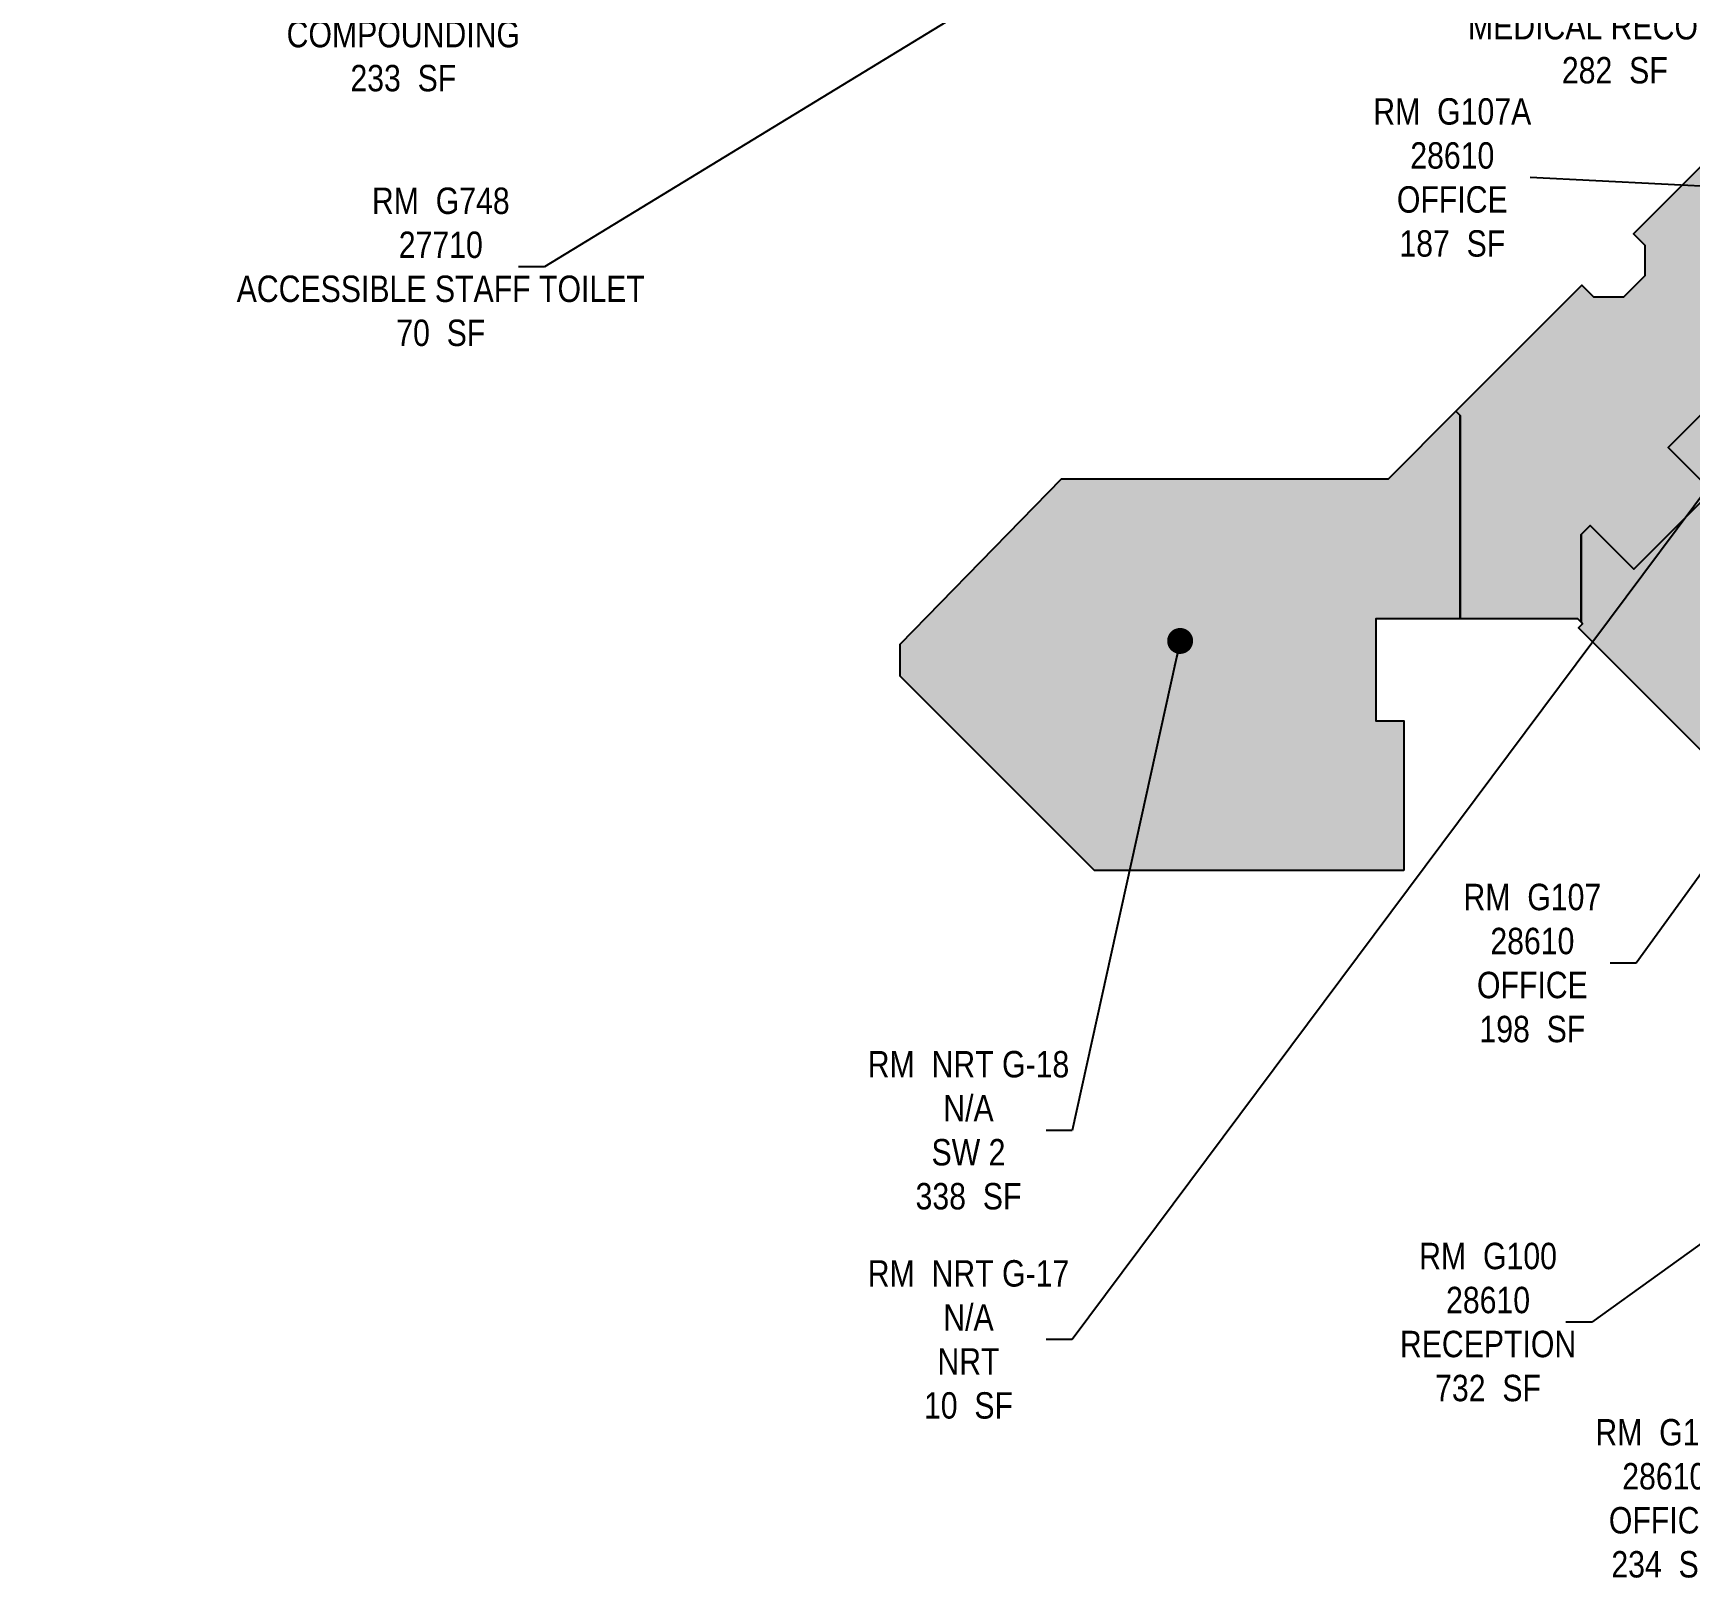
# Model space of a CAD drawing. Header units: inches. Extents: x -416 to 5762, y -228 to 4594.
# Drawn here: x -416 to 463, y 1181 to 2000 of the extents above; entities that cross this region are included whole.
import ezdxf

# ---------------------------------------------------------------- set-up
doc = ezdxf.new("R2010")
doc.units = ezdxf.units.IN
doc.header["$LTSCALE"] = 48
doc.header["$MEASUREMENT"] = 0
for name, color, linetype in [('0-LABEL', 3, 'Continuous'), ('1-NRT', 200, 'Continuous'), ('1-NRT-PTN', 253, 'Continuous'), ('3-FCM', 190, 'Continuous'), ('3-FCM-PTN', 9, 'Continuous'), ('4-OCC', 6, 'Continuous'), ('4-OCC-PTN', 95, 'Continuous')]:
    doc.layers.add(name, color=color, linetype=linetype)
doc.styles.add('ArialN', font='ARIALN.TTF')
doc.dimstyles.new('AB-220', dxfattribs={"dimscale": 220, "dimtxt": 0.0703125, "dimasz": 0.0625, "dimexe": 0.0625, "dimexo": 0.125, "dimgap": 0.1875, "dimtad": 0, "dimdec": 4, "dimrnd": 0.0625, "dimzin": 0, "dimdsep": 46, "dimlunit": 4, "dimtxsty": 'ArialN', "dimblk": 'ARCHTICK', "dimcen": 0.0625, "dimclrd": 256, "dimclre": 256, "dimclrt": 256, "dimadec": 0, "dimazin": 0, "dimtfac": 1, "dimtdec": 4, "dimtofl": 0, "dimtmove": 2, "dimatfit": 3, "dimldrblk": 'DOT', "dimfxl": 0, "dimfrac": 2, "dimtolj": 1, "dimtzin": 0, "dimlwd": -1, "dimlwe": -1, "dimarcsym": 0})

# ---------------------------------------------------------------- blocks, each defined once
blk = doc.blocks.new('_ArchTick')
at = {"const_width": 0.15}
blk.add_lwpolyline([(-0.5, -0.5), (0.5, 0.5)], dxfattribs=at)
blk = doc.blocks.new('_Dot')
at = {"lineweight": -2}
blk.add_line((-0.5, 0), (-1, 0), dxfattribs=at)
at = {"const_width": 0.5}
blk.add_lwpolyline([(-0.25, 0, 1), (0.25, 0, 1)], format="xyb", close=True, dxfattribs=at)

msp = doc.modelspace()

# ---------------------------------------------------------------- hatches: boundary and pattern name
at = {"layer": '1-NRT-PTN'}
msp.add_hatch(color=256, dxfattribs=at).paths.add_polyline_path([(311.03044045964, 1556.048732811077), (146.7980082546024, 1556.048732811077), (43.70285104119512, 1659.143890024486), (43.70285104119512, 1676.114452772963), (129.2712486556143, 1763.866216994116), (296.1402845351467, 1763.866216994116), (302.7518194668395, 1763.866216994116), (338.5669652580359, 1799.681362785313), (340.8650622968914, 1797.383265746457), (340.8553146468658, 1689.548725950282), (296.1402845351467, 1689.548725950282), (296.1402845351467, 1635.568133261628), (311.03044045964, 1635.568133261628)])
at = {"layer": '3-FCM-PTN'}
msp.add_hatch(color=256, dxfattribs=at).paths.add_polyline_path([(340.8553146468659, 1689.548725950911), (340.8650622968914, 1797.383265746457), (338.5669652580359, 1799.681362785313), (405.4042988634377, 1866.518696390714), (411.5914831988198, 1860.331512055332), (427.5914831988198, 1860.331512055332), (438.9051916978046, 1871.645220554317), (438.9051916978046, 1887.645220554317), (432.7180073624227, 1893.832404889699), (617.4496539474084, 2078.564051474686), (623.6368382827909, 2072.376867139303), (639.6368382827909, 2072.376867139303), (650.9505467817758, 2083.690575638288), (650.9505467817758, 2099.690575638288), (644.7633624463936, 2105.87775997367), (829.3182323360827, 2290.43262986336), (835.6821933667616, 2284.422222223274), (851.6821933667615, 2284.422222223274), (862.9959018657465, 2295.735930722259), (862.9959018657464, 2311.735930722259), (856.8087175303642, 2317.923115057641), (1012.107044348459, 2473.221441875737), (1014.405141387315, 2470.92334483688), (1043.838461154206, 2500.356664603771), (1050.72369497664, 2493.471430781336), (1053.719841502549, 2496.467577307244), (1063.727548450731, 2496.467577307244), (1075.041256949716, 2507.781285806229), (1075.041256949716, 2517.788992754412), (1159.787609054709, 2602.535344859405), (1178.293628239469, 2602.535344859405), (1178.293628239469, 2607.785344859416), (1543.73591017184, 2607.785344859399), (1543.735910171839, 2551.634773076658), (1543.74699412638, 2549.634776559495), (1543.74699412638, 2537.634776559495), (1543.746994126376, 2535.079813956536), (1543.74699412638, 2530.535344859405), (1524.425940726831, 2530.535344859405), (1524.425940726827, 2535.785344859401), (1422.756867810655, 2535.785344859401), (1422.756867810655, 2530.535344859406), (1202.124541730703, 2530.535344859402), (1128.938989877894, 2457.349793006595), (1126.640892839038, 2459.647890045452), (771.7835758747595, 2104.790573081172), (774.0816729136155, 2102.492476042316), (758.5253237275117, 2086.936126856212), (1398.257535831943, 1447.203914751781), (1341.688993337018, 1390.635372256856), (1285.002521380751, 1447.321844213123), (1288.714831981981, 1451.034154814354), (1242.071203905976, 1497.677782890359), (1242.071203905976, 1490.253161687899), (701.4876808171335, 2030.836684776742), (515.2547355952264, 1844.603739554835), (511.5424249939969, 1848.316050156065), (491.1150552050993, 1827.888680367167), (494.8273658063302, 1824.176369765937), (451.1440636343319, 1780.493067593939), (474.4261702187878, 1757.210961009484), (433.0604235193755, 1715.84521431007), (409.7783169349191, 1739.127320894528), (404.9992165338278, 1734.348220493437), (404.9992165338277, 1687.78400732452), (403.2344979080751, 1689.548725950273)])
at = {"layer": '4-OCC-PTN'}
msp.add_hatch(color=31, dxfattribs=at).paths.add_polyline_path([(404.9992165338277, 1689.548725950273), (404.9992165338278, 1734.348220493437), (409.778316934918, 1739.127320894527), (433.0604235193765, 1715.845214310069), (474.4261702187901, 1757.210961009484), (451.1440636343319, 1780.493067593939), (494.8273658063301, 1824.176369765936), (525.1892230937746, 1793.814512478491), (543.7604375820574, 1812.385726966775), (619.7946666519529, 1736.351497896881), (602.6707985659341, 1719.227629810864), (756.4161783344631, 1565.482250042333), (639.7372557316794, 1448.80332743955), (403.6383038303535, 1684.902279340875), (405.7596241739134, 1687.023599684435), (404.9992165338278, 1687.78400732452)])

# ---------------------------------------------------------------- linework, layer by layer
at = {"layer": '1-NRT'}
msp.add_lwpolyline([(311.03044045964, 1556.048732811077), (146.7980082546024, 1556.048732811077), (43.70285104119512, 1659.143890024486), (43.70285104119512, 1676.114452772963), (129.2712486556143, 1763.866216994116), (296.1402845351467, 1763.866216994116), (302.7518194668395, 1763.866216994116), (338.5669652580359, 1799.681362785313), (340.8650622968914, 1797.383265746457), (340.8553146468658, 1689.548725950282), (296.1402845351467, 1689.548725950282), (296.1402845351467, 1635.568133261628), (311.03044045964, 1635.568133261628)], close=True, dxfattribs=at)
at = {"layer": '3-FCM'}
msp.add_lwpolyline([(494.8273658063302, 1824.176369765937), (451.1440636343319, 1780.493067593939), (474.4261702187878, 1757.210961009484), (433.0604235193755, 1715.84521431007), (409.7783169349191, 1739.127320894528), (404.9992165338278, 1734.348220493437), (404.9992165338277, 1687.78400732452), (403.2344979080751, 1689.548725950273), (340.8553146468659, 1689.548725950911), (340.8650622968914, 1797.383265746457), (338.5669652580359, 1799.681362785313), (405.4042988634377, 1866.518696390714), (411.5914831988198, 1860.331512055332), (427.5914831988198, 1860.331512055332), (438.9051916978046, 1871.645220554317), (438.9051916978046, 1887.645220554317), (432.7180073624227, 1893.832404889699), (617.4496539474084, 2078.564051474686)], dxfattribs=at)
at = {"layer": '4-OCC'}
msp.add_lwpolyline([(404.9992165338277, 1689.548725950273), (404.9992165338278, 1734.348220493437), (409.778316934918, 1739.127320894527), (433.0604235193765, 1715.845214310069), (474.4261702187901, 1757.210961009484), (451.1440636343319, 1780.493067593939), (494.8273658063301, 1824.176369765936), (525.1892230937746, 1793.814512478491), (543.7604375820574, 1812.385726966775), (619.7946666519529, 1736.351497896881), (602.6707985659341, 1719.227629810864), (756.4161783344631, 1565.482250042333), (639.7372557316794, 1448.80332743955), (403.6383038303535, 1684.902279340875), (405.7596241739134, 1687.023599684435), (404.9992165338278, 1687.78400732452)], close=True, dxfattribs=at)

# ---------------------------------------------------------------- texts
at = {"layer": '0-LABEL', "char_height": 14, "attachment_point": 5, "style": 'ArialN'}
for s, insert in [('RM  G120\\P28700\\PMEDICAL RECORDS\\P282  SF', (422.893556171417, 2015.445305114406)), ('RM  G750\\P27710\\PCOMPOUNDING\\P233  SF', (-219.8197027567112, 2011.263937216139)), ('RM  G107A\\P28610\\POFFICE\\P187  SF', (336.6718535650434, 1923.579016840116)), ('RM  G748\\P27710\\PACCESSIBLE STAFF TOILET\\P70  SF', (-199.946757818343, 1876.19791956862)), ('RM  G107\\P28610\\POFFICE\\P198  SF', (379.1458605460793, 1506.969782469208)), ('RM  NRT G-18\\PN/A\\PSW 2\\P338  SF', (80.00449918194045, 1418.299545808745)), ('RM  G100\\P28610\\PRECEPTION\\P732  SF', (355.6418450136852, 1316.575140630581)), ('RM  NRT G-17\\PN/A\\PNRT\\P10  SF', (80.00449918194045, 1307.353091638866)), ('RM  G105\\P28610\\POFFICE\\P234  SF', (449.1192598866423, 1223.097725757619))]:
    msp.add_mtext(s, dxfattribs=dict(at, insert=insert))

# ---------------------------------------------------------------- leaders
at = {"layer": '0-LABEL', "annotation_type": 0, "has_hookline": 1, "hookline_direction": 1}
for points, text_width in [([(441.8980702200381, 2234.2513365614), (-144.946757818343, 1876.19791956862), (-158.696757818343, 1876.19791956862)], 216.2646657571623), ([(1520.669676660542, 1693.901512274144), (491.643556171417, 2015.445305114406), (477.893556171417, 2015.445305114406)], 153.8854024556617), ([(676.8553688332853, 1908.463220377383), (377.9218535650434, 1923.579016840116)], 82.5961800818554), ([(518.3658240438857, 1821.065281317279), (135.0044991819404, 1307.353091638866), (121.2544991819404, 1307.353091638866)], 104.9236016371078), ([(619.0499123246767, 1762.449092051298), (434.1458605460793, 1506.969782469208), (420.3958605460793, 1506.969782469208)], 71.09822646657571), ([(192.2839566690433, 1677.865047798195), (135.0044991819404, 1418.299545808745), (121.2544991819404, 1418.299545808745)], 104.9618008185539), ([(577.0610445653039, 1610.821512216808), (553.1539586107417, 1466.936263342958), (539.4039586107417, 1466.936263342958)], 71.09822646657571), ([(811.9056023528701, 1604.924657047422), (410.6418450136852, 1316.575140630581), (396.8918450136852, 1316.575140630581)], 90.98090040927694), ([(767.320586971465, 1409.57374511628), (504.1192598866423, 1223.097725757619), (490.3692598866423, 1223.097725757619)], 71.19372442019099)]:
    msp.add_leader(points, dimstyle='AB-220', dxfattribs=dict(at, text_width=text_width))

doc.saveas('drawing.dxf')
